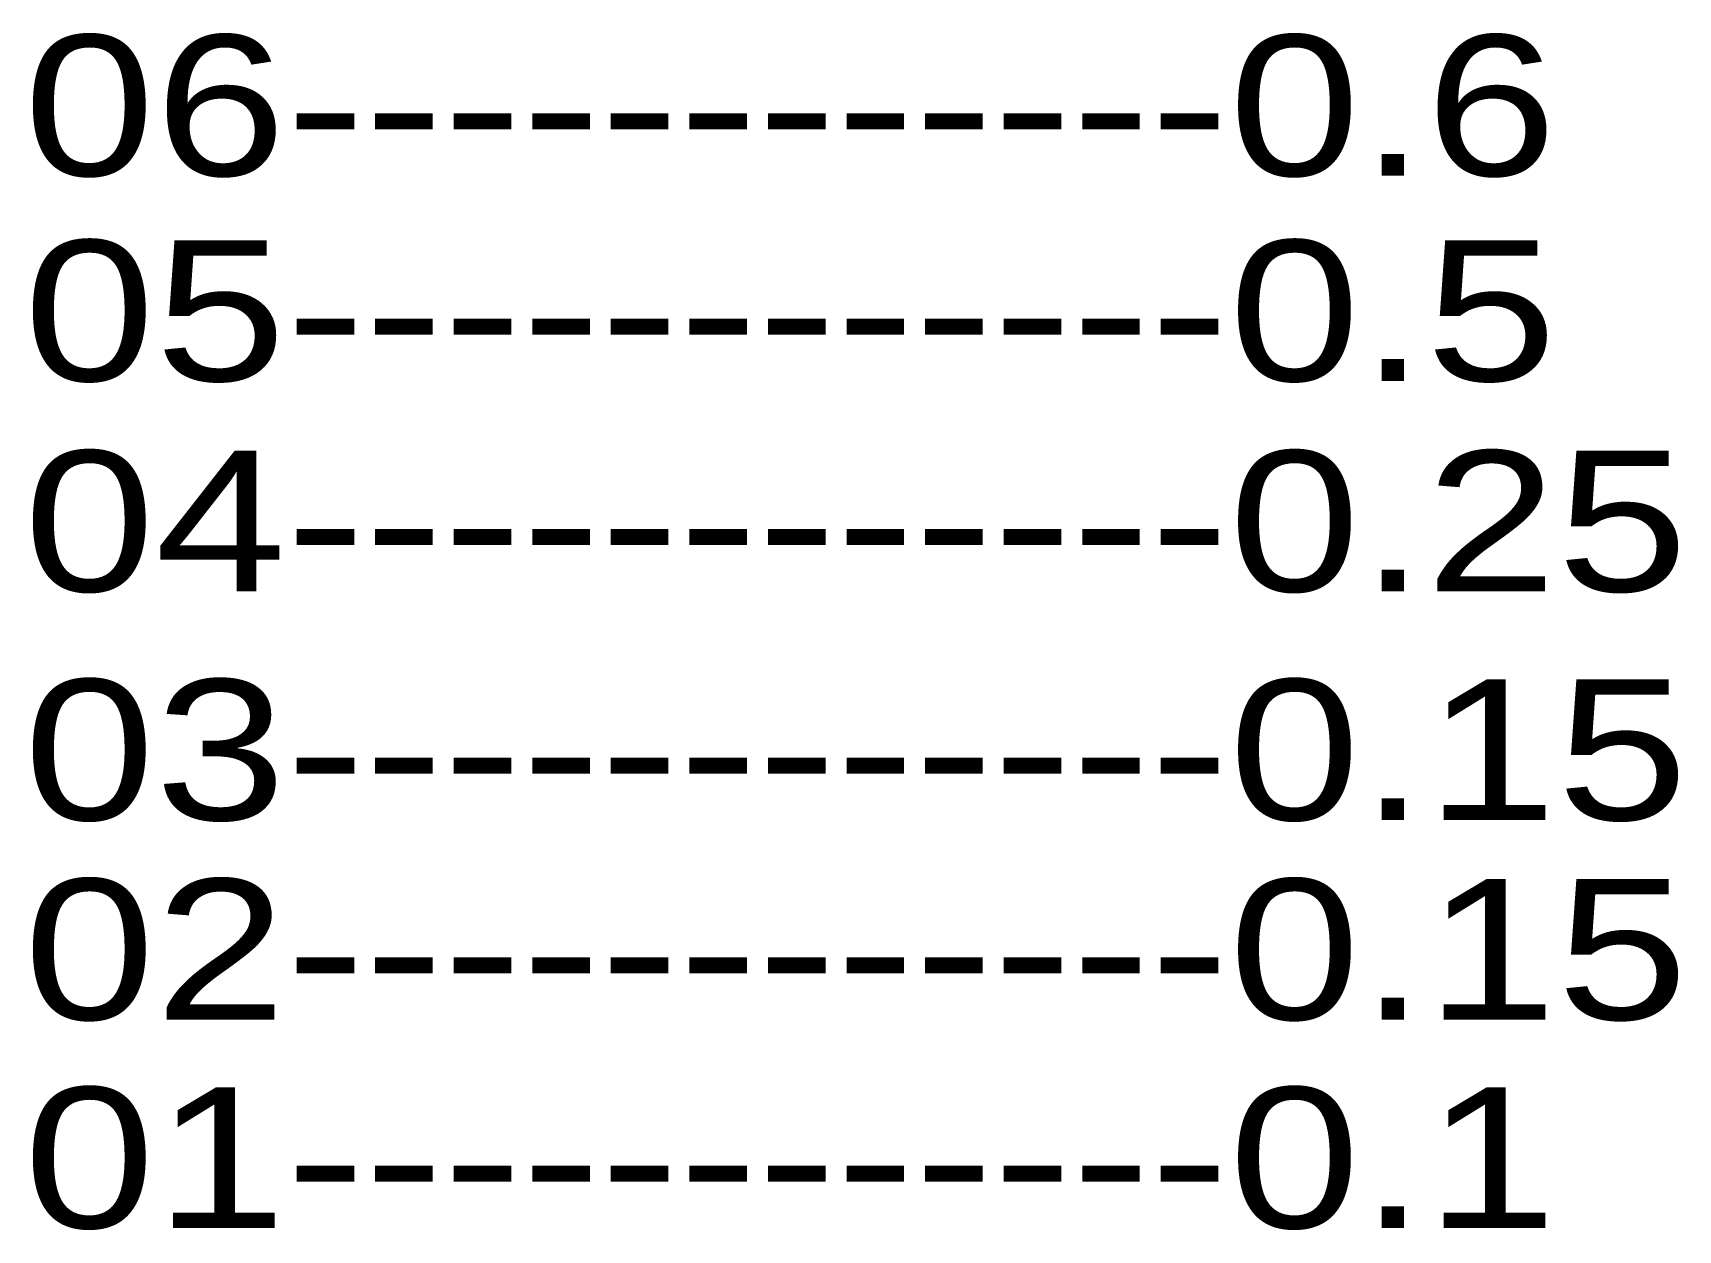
# Model space of a CAD drawing. Header units: millimetres. Extents: x -249630 to 95394, y -188036 to 109963.
# Drawn here: x 74488 to 95394, y 5753 to 20964 of the extents above; entities that cross this region are included whole.
import ezdxf

# ---------------------------------------------------------------- set-up
doc = ezdxf.new("R2010")
doc.units = ezdxf.units.MM
doc.layers.add('05', color=5, linetype='Continuous')
doc.styles.add('L-120', font='arial.ttf', dxfattribs={"height": 0.15})

msp = doc.modelspace()

# ---------------------------------------------------------------- texts
at = {"layer": '05', "color": 6, "style": 'L-120', "width": 1.2}
msp.add_text('06------------0.6', height=1788.44447, dxfattribs=at).set_placement((74371.216, 19148.759))
at = {"layer": '05', "color": 5, "style": 'L-120', "width": 1.2}
msp.add_text('05------------0.5', height=1788.44447, dxfattribs=at).set_placement((74371.216, 16541.228))
at = {"layer": '05', "color": 4, "style": 'L-120', "width": 1.2}
msp.add_text('04------------0.25', height=1788.44447, dxfattribs=at).set_placement((74371.216, 13866.643))
at = {"layer": '05', "color": 3, "style": 'L-120', "width": 1.2}
msp.add_text('03------------0.15', height=1788.44447, dxfattribs=at).set_placement((74371.216, 10961.837))
at = {"layer": '05', "color": 2, "style": 'L-120', "width": 1.2}
msp.add_text('02------------0.15', height=1788.44447, dxfattribs=at).set_placement((74371.216, 8426.199))
at = {"layer": '05', "color": 1, "style": 'L-120', "width": 1.2}
msp.add_text('01------------0.1', height=1788.44447, dxfattribs=at).set_placement((74371.216, 5778.321))

doc.saveas('drawing.dxf')
